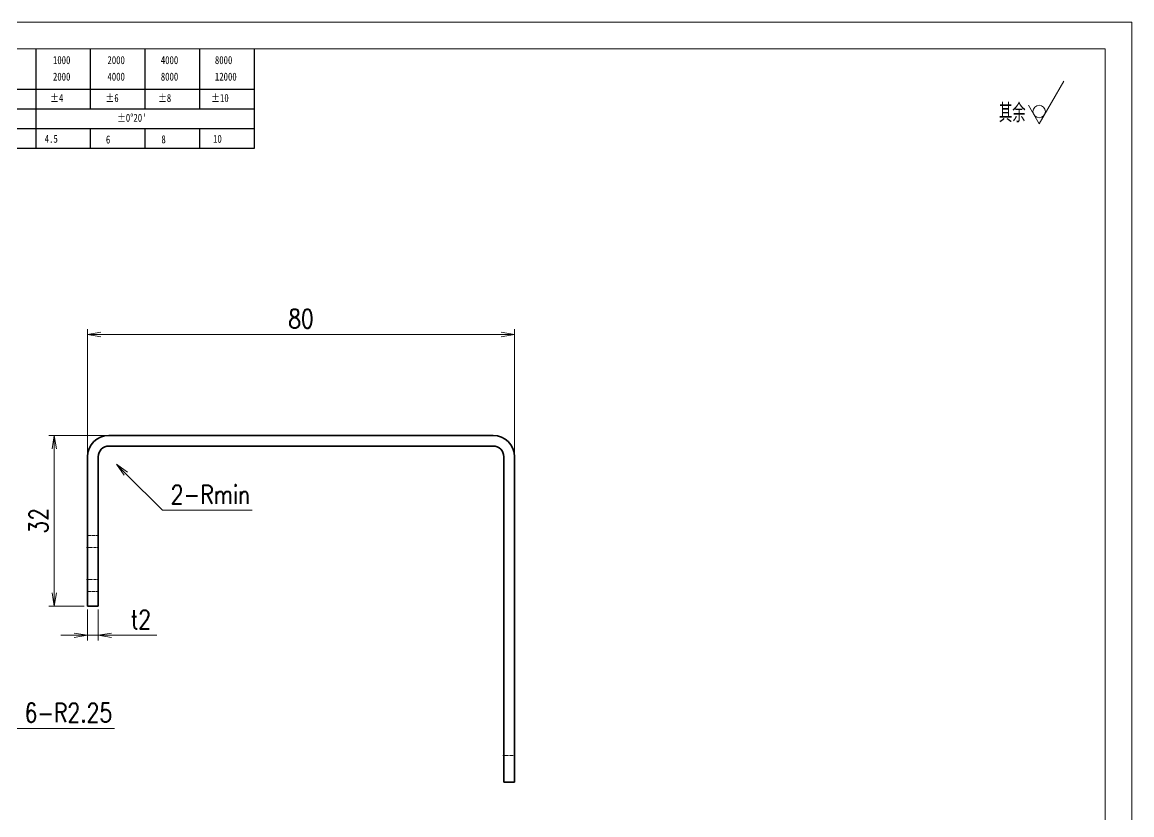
# Model space of a CAD drawing. Header units: millimetres. Extents: x 1333 to 58474, y -42879 to 3618.
# Drawn here: x 53753.3 to 53961.2, y 867.9 to 1016.4 of the extents above; entities that cross this region are included whole.
import ezdxf

# ---------------------------------------------------------------- set-up
doc = ezdxf.new("R2010")
doc.units = ezdxf.units.MM
doc.header["$LTSCALE"] = 0.5
for name, pattern in [('AM_ISO02W050x2', [3.75, 3, -0.75]), ('AM_ISO08W050x2', [9, 6, -0.75, 1.5, -0.75]), ('DASHDOT', [18.5, 12, -3, 0.5, -3]), ('DASHED', [15, 12, -3]), ('DOT2', [0.125, 0, -0.125])]:
    doc.linetypes.add(name, pattern=pattern)
for name, color, linetype, lineweight in [('中心线', 2, 'AM_ISO08W050x2', 18), ('图框', 7, 'Continuous', 18), ('标注线', 3, 'Continuous', 18), ('虚线', 1, 'AM_ISO02W050x2', 18)]:
    doc.layers.add(name, color=color, linetype=linetype, lineweight=lineweight)
doc.layers.add('图\\M+19E79\\M+195B6\\M+18E9A', color=7, linetype='Continuous')
doc.layers.add('打印', color=7, linetype='Continuous', lineweight=15, plot=False)
doc.layers.add('打印-禁用', color=7, linetype='Continuous', lineweight=15, plot=False)
doc.styles.add('DIM', font='romans.shx', dxfattribs={"width": 0.8, "bigfont": 'bigfont.shx'})
doc.styles.add('国标', font='simfang.ttf', dxfattribs={"width": 0.8})
doc.styles.add('机械长仿宋', font='gbenor.shx', dxfattribs={"height": 1, "bigfont": 'gbcbig.shx'})
doc.dimstyles.new('DEH 1-1$0', dxfattribs={"dimtxt": 3.5, "dimasz": 2.5, "dimexe": 1, "dimexo": 0.625, "dimgap": 1.2, "dimtad": 1, "dimzin": 9, "dimdsep": 46, "dimtxsty": 'DIM', "dimblk": 'OPEN', "dimcen": 0, "dimclrd": 8, "dimclre": 8, "dimclrt": 2, "dimazin": 2, "dimtfac": 0.5, "dimtmove": 0, "dimatfit": 3, "dimldrblk": 'OPEN', "dimfxl": 0, "dimtolj": 2, "dimlwd": 18, "dimlwe": 18, "dimarcsym": 0})
doc.dimstyles.new('DEH 1-1$4', dxfattribs={"dimtxt": 3.5, "dimasz": 2.5, "dimexe": 1, "dimexo": 0.625, "dimgap": 1.2, "dimtad": 1, "dimtoh": 1, "dimdsep": 46, "dimtxsty": 'DIM', "dimblk": 'OPEN', "dimcen": 0, "dimclrd": 8, "dimclre": 8, "dimclrt": 2, "dimazin": 2, "dimtfac": 0.5, "dimtofl": 0, "dimtmove": 0, "dimatfit": 3, "dimldrblk": 'OPEN', "dimfxl": 0, "dimtolj": 2, "dimlwd": 18, "dimlwe": 18, "dimarcsym": 0})

# ---------------------------------------------------------------- blocks, each defined once
blk = doc.blocks.new('GZDEH零件A3图框V01版')
at = {"layer": '图\\M+19E79\\M+195B6\\M+18E9A', "color": 9}
for p, q in [((3072.2, -1561.98), (3072.2, -1554.46)), ((3082.42, -1561.98), (3082.42, -1554.46)), ((3092.64, -1561.98), (3092.64, -1554.46)), ((3102.86, -1561.98), (3102.86, -1554.46)), ((3113.09, -1573.08), (3113.09, -1554.46)), ((2996.09, -1561.98), (3113.09, -1561.98)), ((3072.2, -1573.08), (3072.2, -1561.98)), ((3082.42, -1565.68), (3082.42, -1561.98)), ((3092.64, -1565.68), (3092.64, -1561.98)), ((3102.86, -1565.68), (3102.86, -1561.98)), ((2996.09, -1565.68), (3113.09, -1565.68)), ((2996.09, -1569.38), (3113.09, -1569.38)), ((3082.42, -1573.08), (3082.42, -1569.48)), ((3092.64, -1573.08), (3092.64, -1569.38)), ((3102.86, -1573.08), (3102.86, -1569.38)), ((2990.09, -1573.08), (3113.09, -1573.08))]:
    blk.add_line(p, q, dxfattribs=at)
at = {"layer": '图框', "linetype": 'Continuous'}
for p, q in [((3272.49, -1554.46), (2882.49, -1554.46)), ((3272.49, -1832.96), (3272.49, -1554.46))]:
    blk.add_line(p, q, dxfattribs=at)
at = {"layer": '打印-禁用', "linetype": 'Continuous'}
for p, q in [((3277.49, -1549.46), (2857.49, -1549.46)), ((3277.49, -1846.46), (3277.49, -1549.46))]:
    blk.add_line(p, q, dxfattribs=at)
at = {"layer": '图\\M+19E79\\M+195B6\\M+18E9A', "color": 9, "style": '国标', "width": 0.8}
for s, p in [('1000', (3075.36, -1557.31)), ('2000', (3085.57, -1557.31)), ('4000', (3095.57, -1557.31)), ('8000', (3105.7, -1557.31)), ('2000', (3075.36, -1560.41)), ('4000', (3085.57, -1560.41)), ('8000', (3095.57, -1560.41)), ('12000', (3105.7, -1560.41)), ('±4', (3074.85, -1564.42)), ('±6', (3085.22, -1564.42)), ('±8', (3095.06, -1564.42)), ('±10', (3105.02, -1564.42)), ("±0%%D20'", (3087.38, -1568.12)), ('4.5', (3073.82, -1572.05)), ('6', (3085.28, -1572.19)), ('8', (3095.68, -1572.15)), ('10', (3105.36, -1572.06))]:
    blk.add_text(s, height=1.5, dxfattribs=at).set_placement(p)
blk = doc.blocks.new('DEH A3')
at = {"layer": '图框'}
blk.add_blockref('GZDEH零件A3图框V01版', (-2857.49, 1846.46), dxfattribs=at)
blk = doc.blocks.new('_Open')
at = {"color": 0, "linetype": 'ByBlock', "lineweight": -2}
for p, q in [((-1, 0.167), (0, 0)), ((-1, -0.167), (0, 0)), ((0, 0), (-1, 0))]:
    blk.add_line(p, q, dxfattribs=at)
blk = doc.blocks.new('*D102')
at = {"layer": 'Defpoints', "color": 0, "transparency": 16777216}
for p in [(53769.51, 938.96), (53759.28, 906.96), (53765.51, 906.96)]:
    blk.add_point(p, dxfattribs=at)
at = {"layer": '标注线', "color": 8, "lineweight": 18, "transparency": 16777216}
for p, q in [((53768.88, 938.96), (53758.28, 938.96)), ((53759.28, 936.46), (53759.28, 909.46)), ((53764.88, 906.96), (53758.28, 906.96))]:
    blk.add_line(p, q, dxfattribs=at)
at = {"layer": '标注线', "color": 8, "lineweight": 18, "transparency": 16777216, "xscale": 2.5, "yscale": 2.5, "zscale": 2.5}
for p, rotation in [((53759.28, 938.96), 90), ((53759.28, 906.96), 270)]:
    blk.add_blockref('_Open', p, dxfattribs=dict(at, rotation=rotation))
at = {"layer": '标注线', "color": 2, "transparency": 16777216, "insert": (53756.33, 922.96), "char_height": 3.5, "attachment_point": 5, "rotation": 90, "style": 'DIM'}
blk.add_mtext('\\A2;32', dxfattribs=at)
blk = doc.blocks.new('*D103')
at = {"layer": 'Defpoints', "color": 0, "transparency": 16777216}
for p in [(53765.51, 906.96), (53767.51, 906.96), (53767.51, 901.51)]:
    blk.add_point(p, dxfattribs=at)
at = {"layer": '标注线', "color": 8, "lineweight": 18, "transparency": 16777216}
for p, q in [((53765.51, 906.33), (53765.51, 900.51)), ((53767.51, 906.33), (53767.51, 900.51)), ((53763.01, 901.51), (53760.51, 901.51)), ((53765.51, 901.51), (53767.51, 901.51)), ((53770.01, 901.51), (53778.51, 901.51))]:
    blk.add_line(p, q, dxfattribs=at)
at = {"layer": '标注线', "color": 8, "lineweight": 18, "transparency": 16777216, "xscale": 2.5, "yscale": 2.5, "zscale": 2.5}
blk.add_blockref('_Open', (53765.51, 901.51), dxfattribs=at)
at = {"layer": '标注线', "color": 8, "lineweight": 18, "transparency": 16777216, "xscale": 2.5, "yscale": 2.5, "zscale": 2.5, "rotation": 180}
blk.add_blockref('_Open', (53767.51, 901.51), dxfattribs=at)
at = {"layer": '标注线', "color": 2, "transparency": 16777216, "insert": (53775.51, 904.46), "char_height": 3.5, "attachment_point": 5, "style": 'DIM'}
blk.add_mtext('\\A2;t2', dxfattribs=at)
blk = doc.blocks.new('*D104')
at = {"layer": 'Defpoints', "color": 0, "transparency": 16777216}
for p in [(53845.51, 957.86), (53765.51, 934.96), (53845.51, 933)]:
    blk.add_point(p, dxfattribs=at)
at = {"layer": '标注线', "color": 8, "lineweight": 18, "transparency": 16777216}
for p, q in [((53765.51, 935.58), (53765.51, 958.86)), ((53845.51, 933.63), (53845.51, 958.86)), ((53768.01, 957.86), (53843.01, 957.86))]:
    blk.add_line(p, q, dxfattribs=at)
at = {"layer": '标注线', "color": 8, "lineweight": 18, "transparency": 16777216, "xscale": 2.5, "yscale": 2.5, "zscale": 2.5, "rotation": 180}
blk.add_blockref('_Open', (53765.51, 957.86), dxfattribs=at)
at = {"layer": '标注线', "color": 8, "lineweight": 18, "transparency": 16777216, "xscale": 2.5, "yscale": 2.5, "zscale": 2.5}
blk.add_blockref('_Open', (53845.51, 957.86), dxfattribs=at)
at = {"layer": '标注线', "color": 2, "transparency": 16777216, "insert": (53805.51, 960.81), "char_height": 3.5, "attachment_point": 5, "style": 'DIM'}
blk.add_mtext('\\A2;80', dxfattribs=at)
blk = doc.blocks.new('*D105')
at = {"layer": 'Defpoints', "color": 0, "transparency": 16777216}
for p in [(53769.51, 934.96), (53770.92, 933.54)]:
    blk.add_point(p, dxfattribs=at)
at = {"layer": '标注线', "color": 8, "lineweight": 18, "transparency": 16777216}
for p, q in [((53779.54, 924.92), (53772.69, 931.78)), ((53796.34, 924.92), (53779.54, 924.92))]:
    blk.add_line(p, q, dxfattribs=at)
at = {"layer": '标注线', "color": 8, "lineweight": 18, "transparency": 16777216, "xscale": 2.5, "yscale": 2.5, "zscale": 2.5, "rotation": 134.9865515070856}
blk.add_blockref('_Open', (53770.92, 933.54), dxfattribs=at)
at = {"layer": '标注线', "color": 2, "transparency": 16777216, "insert": (53788.54, 927.87), "char_height": 3.5, "attachment_point": 5, "style": 'DIM'}
blk.add_mtext('\\A2;{\\Fromans,bigfont|c134;2-Rmin}', dxfattribs=at)
blk = doc.blocks.new('*D113')
at = {"layer": 'Defpoints', "color": 0, "transparency": 16777216}
for p in [(53737.27, 911.96), (53738.33, 909.97)]:
    blk.add_point(p, dxfattribs=at)
at = {"layer": '标注线', "color": 8, "lineweight": 18, "transparency": 16777216}
for p, q in [((53752.05, 884.06), (53739.5, 907.76)), ((53770.59, 884.06), (53752.05, 884.06))]:
    blk.add_line(p, q, dxfattribs=at)
at = {"layer": '标注线', "color": 8, "lineweight": 18, "transparency": 16777216, "xscale": 2.5, "yscale": 2.5, "zscale": 2.5, "rotation": 117.9068196480132}
blk.add_blockref('_Open', (53738.33, 909.97), dxfattribs=at)
at = {"layer": '标注线', "color": 2, "transparency": 16777216, "insert": (53761.92, 887.01), "char_height": 3.5, "attachment_point": 5, "style": 'DIM'}
blk.add_mtext('\\A2;{\\Fromans,bigfont|c134;6-R2.25}', dxfattribs=at)
blk = doc.blocks.new('FINISHER_NON')
at = {"layer": '标注线'}
for p, q in [((0, 0), (4.62, 8)), ((-2.02, 3.5), (0, 0))]:
    blk.add_line(p, q, dxfattribs=at)
blk.add_circle((0, 2.33), 1.17, dxfattribs=at)
blk = doc.blocks.new('其余不去材料')
at = {"layer": '标注线'}
blk.add_blockref('FINISHER_NON', (0, 0), dxfattribs=at)
at = {"layer": '标注线', "color": 7, "linetype": 'DOT2', "style": '机械长仿宋'}
blk.add_text('其余', height=3.5, dxfattribs=at).set_placement((-7.56, 0.3))

msp = doc.modelspace()

# ---------------------------------------------------------------- linework, layer by layer
at = {"color": 7, "lineweight": 35}
for p, q in [((53769.508, 938.959), (53841.508, 938.959)), ((53841.508, 936.959), (53769.508, 936.959)), ((53765.508, 911.959), (53765.508, 934.959)), ((53767.508, 934.959), (53767.508, 911.959)), ((53843.508, 878.959), (53843.508, 934.959)), ((53845.508, 934.959), (53845.508, 878.959))]:
    msp.add_line(p, q, dxfattribs=at)
at = {"color": 7, "lineweight": 35, "ltscale": 0.125}
for p, q in [((53765.508, 906.959), (53765.508, 911.959)), ((53767.508, 911.959), (53767.508, 906.959)), ((53843.508, 873.959), (53843.508, 878.959)), ((53845.508, 873.959), (53845.508, 878.959))]:
    msp.add_line(p, q, dxfattribs=at)
at = {"color": 7, "lineweight": 35, "ltscale": 0.05}
for p, q in [((53765.508, 906.959), (53767.508, 906.959)), ((53843.508, 873.959), (53845.508, 873.959))]:
    msp.add_line(p, q, dxfattribs=at)
at = {"color": 7, "lineweight": 35}
for centre, radius, start, end in [((53769.508, 934.959), 4, 90, 180), ((53841.508, 934.959), 4, 360, 90), ((53769.508, 934.959), 2, 90, 180), ((53841.508, 934.959), 2, 360, 90)]:
    msp.add_arc(centre, radius, start, end, dxfattribs=at)
at = {"layer": '中心线', "linetype": 'DASHDOT', "lineweight": 13, "ltscale": 0.06}
for p, q in [((53765.308, 917.959), (53767.708, 917.959)), ((53765.308, 911.959), (53767.708, 911.959)), ((53843.308, 878.959), (53845.708, 878.959))]:
    msp.add_line(p, q, dxfattribs=at)
at = {"layer": '打印'}
msp.add_lwpolyline([(53541.163, 1016.375), (53961.163, 1016.375), (53961.163, 719.375), (53541.163, 719.375)], close=True, dxfattribs=at)
at = {"layer": '虚线', "linetype": 'DASHED', "lineweight": 13, "ltscale": 0.05}
for p, q in [((53765.508, 920.209), (53767.508, 920.209)), ((53765.508, 920.209), (53767.508, 920.209)), ((53765.508, 920.209), (53767.508, 920.209)), ((53765.508, 909.709), (53767.508, 909.709)), ((53765.508, 909.709), (53767.508, 909.709)), ((53765.508, 909.709), (53767.508, 909.709))]:
    msp.add_line(p, q, dxfattribs=at)

# ---------------------------------------------------------------- block references
at = {"layer": '图框'}
msp.add_blockref('DEH A3', (53541.163, 719.375), dxfattribs=at)
at = {"layer": '标注线'}
msp.add_blockref('其余不去材料', (53943.806, 997.315), dxfattribs=at)

# ---------------------------------------------------------------- dimensions: what is measured, and where the dimension line sits
for base, p1, p2, override, picture, middle in [((53845.508, 957.86), (53765.508, 934.959), (53845.508, 933.004), {"dimarcsym": 1}, '*D104', (53805.508, 960.81)), ((53767.508, 901.509), (53765.508, 906.959), (53767.508, 906.959), {"dimpost": 't<>', "dimarcsym": 1}, '*D103', (53775.508, 904.459))]:
    dim = msp.add_linear_dim(base=base, p1=p1, p2=p2, dimstyle='DEH 1-1$0', override=override, dxfattribs=at)
    dim.commit()
    dim.dimension.update_dxf_attribs({"geometry": picture, "text_midpoint": middle})
dim = msp.add_linear_dim(base=(53759.285, 906.959), p1=(53769.508, 938.959), p2=(53765.508, 906.959), angle=90, dimstyle='DEH 1-1$0', override={"dimarcsym": 1}, dxfattribs=at)
dim.commit()
dim.dimension.update_dxf_attribs({"geometry": '*D102', "text_midpoint": (53756.335, 922.959)})
for center, mpoint, text, picture, middle in [((53769.508, 934.959), (53770.922, 933.544), '{\\Fromans,bigfont|c134;2-Rmin}', '*D105', (53788.537, 924.925)), ((53737.274, 911.959), (53738.327, 909.97), '{\\Fromans,bigfont|c134;6-<>}', '*D113', (53761.919, 884.056))]:
    dim = msp.add_radius_dim(center=center, mpoint=mpoint, text=text, dimstyle='DEH 1-1$4', override={"dimarcsym": 1}, dxfattribs=at)
    dim.commit()
    dim.dimension.update_dxf_attribs({"geometry": picture, "text_midpoint": middle, "dimtype": 164})

doc.saveas('drawing.dxf')
